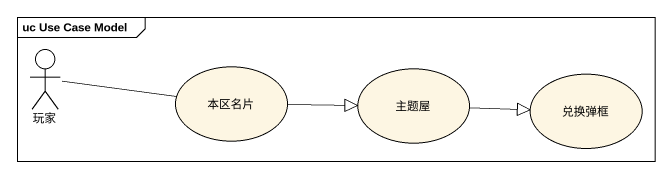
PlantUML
@startuml
mainframe uc Use Case Model
actor 玩家
usecase 本区名片
usecase 主题屋
usecase 兑换弹框
玩家 -right- 本区名片
本区名片 -right-|> 主题屋
主题屋 -right-|> 兑换弹框
@enduml
